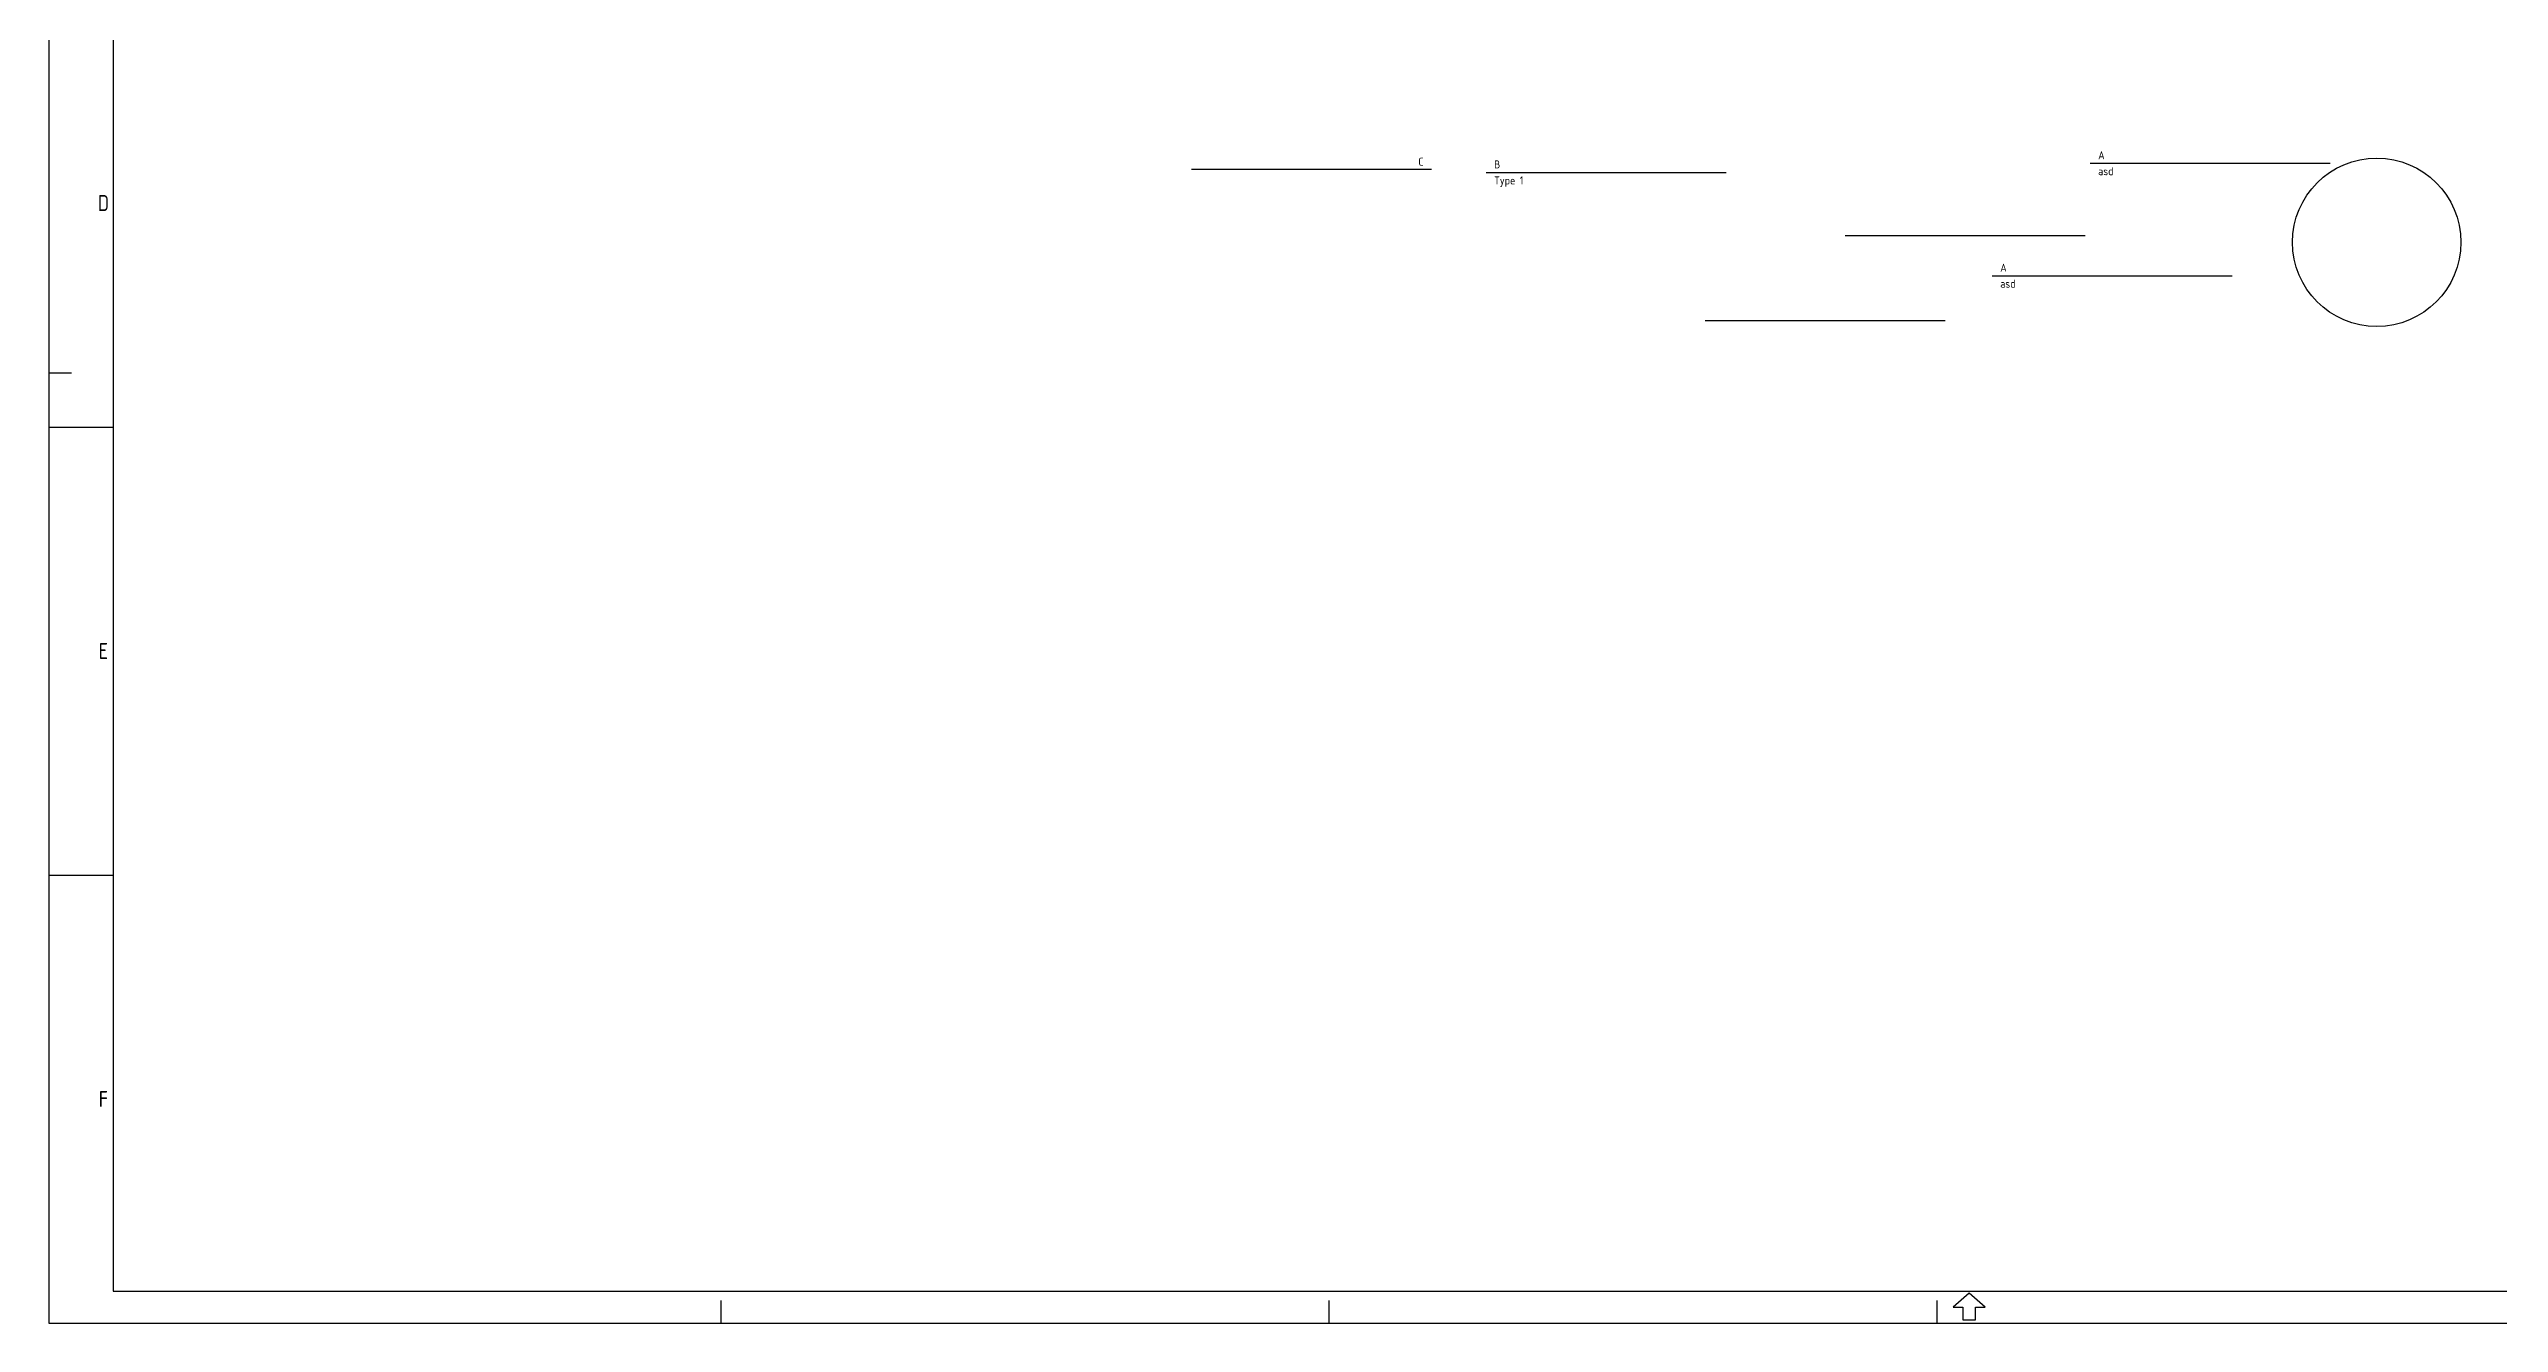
# Model space of a CAD drawing. Extents: x 0 to 1189, y 0 to 841.
# Drawn here: x 0 to 766, y 0 to 398 of the extents above; entities that cross this region are included whole.
import ezdxf
from ezdxf.enums import TextEntityAlignment as Align

# ---------------------------------------------------------------- set-up
doc = ezdxf.new("R2010")
doc.units = 0
doc.layers.get('0').update_dxf_attribs({"linetype": 'CONTINUOUS'})
for name, color, linetype in [('ADM013gen', 5, 'CONTINUOUS'), ('ADM025gen', 7, 'CONTINUOUS'), ('ADM100gen', 4, 'CONTINUOUS'), ('INS025txt', 7, 'CONTINUOUS'), ('INS035gen', 1, 'CONTINUOUS')]:
    doc.layers.add(name, color=color, linetype=linetype)
doc.styles.add('Isocp', font='isocp.shx')
doc.styles.get("Standard").update_dxf_attribs({"font": 'isocp.shx'})

# ---------------------------------------------------------------- blocks, each defined once
blk = doc.blocks.new('FR-A0F')
blk.add_line((0, 15), (0, 15))
at = {"layer": 'ADM013gen'}
blk.add_line((0, 296.98), (7, 296.98), dxfattribs=at)
at = {"layer": 'ADM013gen', "linetype": 'Continuous'}
for p, q in [((210, 0), (210, 7)), ((400, 0), (400, 7)), ((590, 0), (590, 7))]:
    blk.add_line(p, q, dxfattribs=at)
at = {"layer": 'ADM025gen', "linetype": 'Continuous'}
for p, q in [((0, 280), (20, 280)), ((0, 140), (20, 140))]:
    blk.add_line(p, q, dxfattribs=at)
blk.add_lwpolyline([(0, 841), (0, 0), (1189, 0), (1189, 841)], close=True, dxfattribs=at)
blk.add_lwpolyline([(605, 5), (600, 9.37), (595, 5), (598, 5), (598, 1), (602, 1), (602, 5), (605, 5)], dxfattribs=at)
at = {"layer": 'ADM100gen', "linetype": 'Continuous'}
blk.add_lwpolyline([(20, 829), (20, 10), (1179, 10), (1179, 829)], close=True, dxfattribs=at)
at = {"layer": 'ADM025gen', "linetype": 'Continuous', "width": 0.9}
for s, p in [('D', (17, 350)), ('E', (17, 210)), ('F', (17, 70))]:
    blk.add_text(s, height=5, dxfattribs=at).set_placement(p, align=Align.MIDDLE)
blk = doc.blocks.new('*U7')
at = {"layer": 'INS035gen'}
blk.add_line((0, 0), (-75, 0), dxfattribs=at)
at = {"insert": (73.75, 1.25), "char_height": 2.5, "attachment_point": 1, "style": 'Isocp'}
blk.add_mtext_dynamic_manual_height_columns('\\~', width=27.5, gutter_width=12.5, heights=[0], dxfattribs=at)
at = {"layer": 'INS025txt', "style": 'Isocp'}
for tag, p in [('Cable_Num', (-2.5, 1.25)), ('Cable_Type_Size', (-2.5, -3.75))]:
    blk.add_attdef(tag, p, '', height=2.5, dxfattribs=at)
blk = doc.blocks.new('*U6')
at = {"layer": 'INS035gen'}
blk.add_line((0, 0), (75, 0), dxfattribs=at)
at = {"insert": (73.75, 1.25), "char_height": 2.5, "attachment_point": 1, "style": 'Isocp'}
blk.add_mtext_dynamic_manual_height_columns('\\~', width=27.5, gutter_width=12.5, heights=[0], dxfattribs=at)
at = {"layer": 'INS025txt', "style": 'Isocp'}
for tag, p in [('Cable_Num', (2.5, 1.25)), ('Cable_Type_Size', (2.5, -3.75))]:
    blk.add_attdef(tag, p, '', height=2.5, dxfattribs=at)
blk = doc.blocks.new('Cable2')
at = {"layer": 'INS035gen'}
blk.add_line((0, 0), (75, 0), dxfattribs=at)
at = {"insert": (73.75, 1.25), "char_height": 2.5, "attachment_point": 1, "style": 'Isocp'}
blk.add_mtext_dynamic_manual_height_columns('\\~', width=27.5, gutter_width=12.5, heights=[0], dxfattribs=at)
at = {"layer": 'INS025txt', "style": 'Isocp'}
for tag, p in [('Cable_Num', (2.5, 1.25)), ('Cable_Type_Size', (2.5, -3.75))]:
    blk.add_attdef(tag, p, '', height=2.5, dxfattribs=at)
blk = doc.blocks.new('*U8')
at = {"layer": 'INS035gen'}
blk.add_line((0, 0), (75, 0), dxfattribs=at)
at = {"insert": (73.75, 1.25), "char_height": 2.5, "attachment_point": 1, "style": 'Isocp'}
blk.add_mtext_dynamic_manual_height_columns('\\~', width=27.5, gutter_width=12.5, heights=[0], dxfattribs=at)
at = {"layer": 'INS025txt', "style": 'Isocp'}
for tag, p in [('Cable_Num', (2.5, 1.25)), ('Cable_Type_Size', (2.5, -3.75))]:
    blk.add_attdef(tag, p, '', height=2.5, dxfattribs=at)

msp = doc.modelspace()

# ---------------------------------------------------------------- linework, layer by layer
msp.add_circle((727.35, 337.73), 26.31)

# ---------------------------------------------------------------- block references
for name, p in [('FR-A0F', (0, 0)), ('Cable2', (561.21, 339.82)), ('Cable2', (517.46, 313.27))]:
    msp.add_blockref(name, p)
ref = msp.add_blockref('*U7', (432.02, 360.43))
ref.add_attrib('Cable_Num', 'C', (427.88, 361.68), dxfattribs={"layer": 'INS025txt', "height": 2.5, "style": 'Isocp'})
for name, p, values in [('*U6', (449.07, 359.56), {'Cable_Num': 'B', 'Cable_Type_Size': 'Type 1'}), ('Cable2', (637.81, 362.43), {'Cable_Num': 'A', 'Cable_Type_Size': 'asd'}), ('*U8', (607.2, 327.29), {'Cable_Num': 'A', 'Cable_Type_Size': 'asd'})]:
    msp.add_blockref(name, p).add_auto_attribs(values)

doc.saveas('drawing.dxf')
